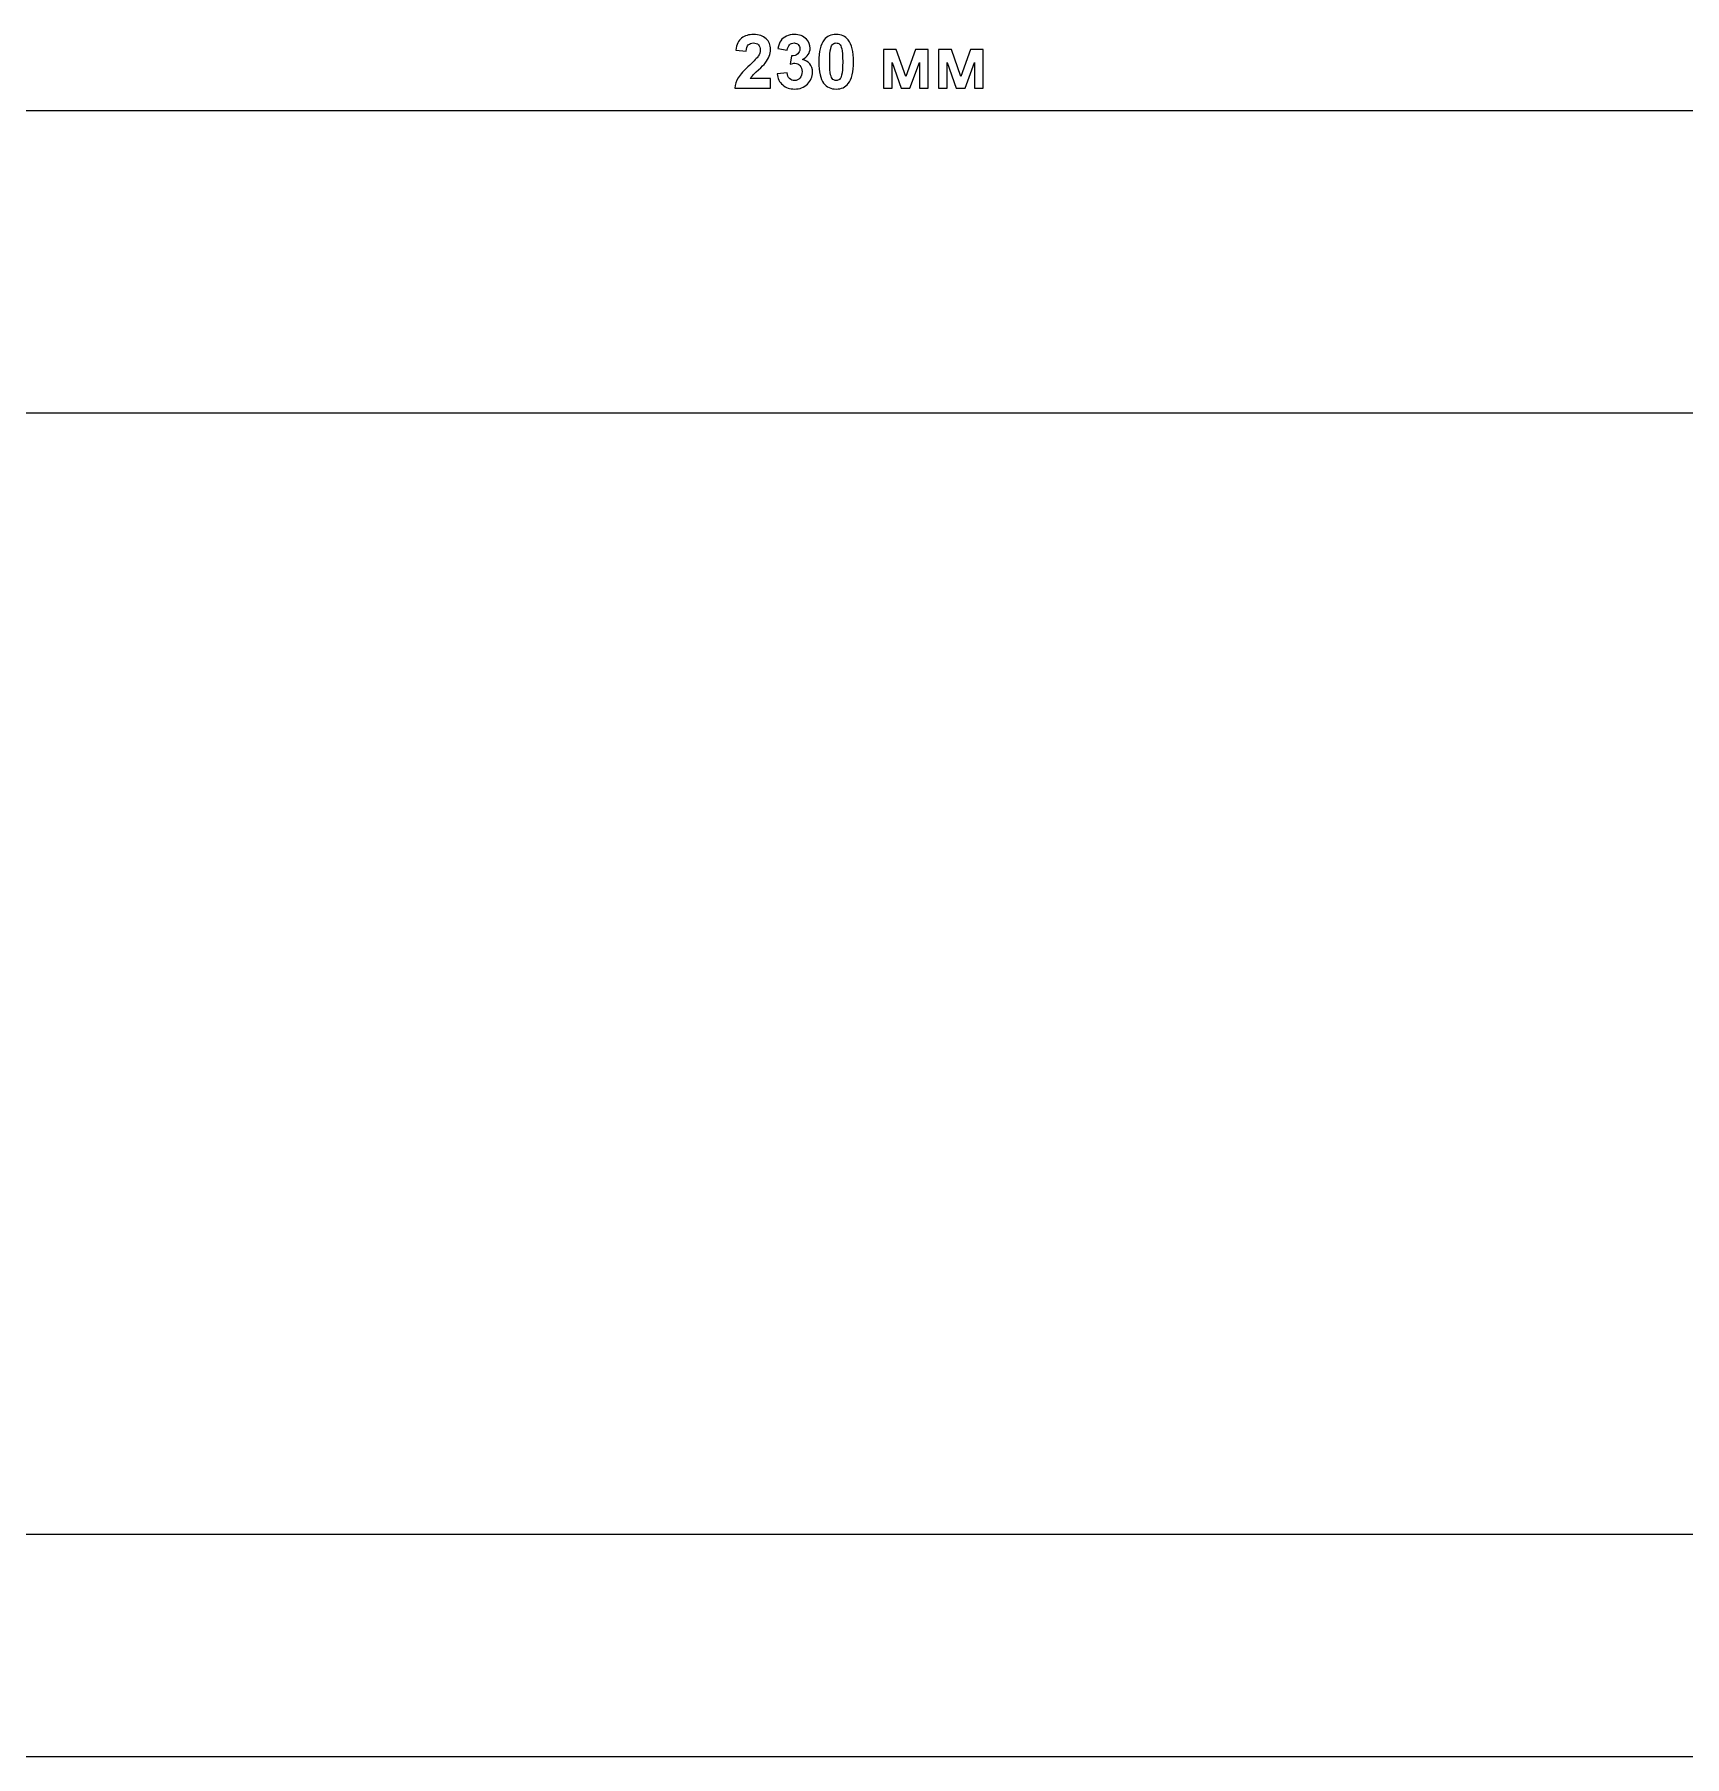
# Model space of a CAD drawing. Header units: centimetres. Extents: x -84 to 84, y -59 to 59.
# Drawn here: x -42.81 to -22.49, y -23.53 to -2.33 of the extents above; entities that cross this region are included whole.
import ezdxf

# ---------------------------------------------------------------- set-up
doc = ezdxf.new("R2010")
doc.units = ezdxf.units.CM
doc.header["$MEASUREMENT"] = 0
doc.layers.add('layer 1', color=7, linetype='Continuous')

msp = doc.modelspace()

# ---------------------------------------------------------------- linework, layer by layer
at = {"layer": 'layer 1', "color": 155}
for points, knots in [([(-33.74866, -2.87294), (-33.74866, -2.87294), (-33.74866, -2.98943), (-33.74866, -2.98943), (-33.74866, -2.98943), (-33.74866, -2.98943), (-34.18984, -2.98943), (-34.18984, -2.98943), (-34.18984, -2.98943), (-34.1851, -2.9451), (-34.17073, -2.90321), (-34.14688, -2.86362), (-34.14688, -2.86362), (-34.12304, -2.82402), (-34.0758, -2.77144), (-34.00548, -2.70586), (-34.00548, -2.70586), (-33.94876, -2.65296), (-33.91406, -2.61704), (-33.90122, -2.59824), (-33.90122, -2.59824), (-33.88395, -2.57225), (-33.87523, -2.54657), (-33.87523, -2.52104), (-33.87523, -2.52104), (-33.87523, -2.49291), (-33.88272, -2.47135), (-33.89786, -2.45622), (-33.89786, -2.45622), (-33.91284, -2.44109), (-33.93363, -2.43359), (-33.96008, -2.43359), (-33.96008, -2.43359), (-33.98637, -2.43359), (-34.00716, -2.44154), (-34.02275, -2.45744), (-34.02275, -2.45744), (-34.03819, -2.47319), (-34.04706, -2.49948), (-34.0495, -2.53632), (-34.0495, -2.53632), (-34.0495, -2.53632), (-34.17516, -2.52379), (-34.17516, -2.52379), (-34.17516, -2.52379), (-34.16767, -2.45439), (-34.14428, -2.40455), (-34.10484, -2.37428), (-34.10484, -2.37428), (-34.0654, -2.34417), (-34.01618, -2.32903), (-33.95702, -2.32903), (-33.95702, -2.32903), (-33.8922, -2.32903), (-33.8413, -2.34661), (-33.80415, -2.38162), (-33.80415, -2.38162), (-33.76715, -2.41663), (-33.74866, -2.46019), (-33.74866, -2.51232), (-33.74866, -2.51232), (-33.74866, -2.54198), (-33.75401, -2.57011), (-33.76456, -2.59701), (-33.76456, -2.59701), (-33.7751, -2.62376), (-33.79192, -2.65174), (-33.815, -2.68109), (-33.815, -2.68109), (-33.83014, -2.70066), (-33.85781, -2.72863), (-33.89755, -2.76517), (-33.89755, -2.76517), (-33.93745, -2.80171), (-33.96267, -2.82586), (-33.97322, -2.83794), (-33.97322, -2.83794), (-33.98392, -2.84986), (-33.99248, -2.86163), (-33.99906, -2.87294), (-33.99906, -2.87294), (-33.99906, -2.87294), (-33.74866, -2.87294), (-33.74866, -2.87294)], [0, 0, 0, 0, 0.04545455, 0.04545455, 0.04545455, 0.04545455, 0.09090909, 0.09090909, 0.09090909, 0.09090909, 0.13636364, 0.13636364, 0.13636364, 0.13636364, 0.18181818, 0.18181818, 0.18181818, 0.18181818, 0.22727273, 0.22727273, 0.22727273, 0.22727273, 0.27272727, 0.27272727, 0.27272727, 0.27272727, 0.31818182, 0.31818182, 0.31818182, 0.31818182, 0.36363636, 0.36363636, 0.36363636, 0.36363636, 0.40909091, 0.40909091, 0.40909091, 0.40909091, 0.45454545, 0.45454545, 0.45454545, 0.45454545, 0.5, 0.5, 0.5, 0.5, 0.54545455, 0.54545455, 0.54545455, 0.54545455, 0.59090909, 0.59090909, 0.59090909, 0.59090909, 0.63636364, 0.63636364, 0.63636364, 0.63636364, 0.68181818, 0.68181818, 0.68181818, 0.68181818, 0.72727273, 0.72727273, 0.72727273, 0.72727273, 0.77272727, 0.77272727, 0.77272727, 0.77272727, 0.81818182, 0.81818182, 0.81818182, 0.81818182, 0.86363636, 0.86363636, 0.86363636, 0.86363636, 0.90909091, 0.90909091, 0.90909091, 0.90909091, 1, 1, 1, 1]), ([(-33.66779, -2.81531), (-33.66779, -2.81531), (-33.5458, -2.80048), (-33.5458, -2.80048), (-33.5458, -2.80048), (-33.54197, -2.83167), (-33.53158, -2.85552), (-33.51461, -2.87203), (-33.51461, -2.87203), (-33.49764, -2.88854), (-33.47716, -2.89679), (-33.45316, -2.89679), (-33.45316, -2.89679), (-33.42732, -2.89679), (-33.40561, -2.88685), (-33.38788, -2.86713), (-33.38788, -2.86713), (-33.3703, -2.84741), (-33.36143, -2.82081), (-33.36143, -2.78718), (-33.36143, -2.78718), (-33.36143, -2.75554), (-33.36984, -2.73032), (-33.38681, -2.71182), (-33.38681, -2.71182), (-33.40378, -2.69332), (-33.42442, -2.684), (-33.44888, -2.684), (-33.44888, -2.684), (-33.46493, -2.684), (-33.48404, -2.68721), (-33.50635, -2.69347), (-33.50635, -2.69347), (-33.50635, -2.69347), (-33.49244, -2.59136), (-33.49244, -2.59136), (-33.49244, -2.59136), (-33.45851, -2.59227), (-33.43267, -2.58478), (-33.41479, -2.56904), (-33.41479, -2.56904), (-33.3969, -2.55344), (-33.38803, -2.5325), (-33.38803, -2.50636), (-33.38803, -2.50636), (-33.38803, -2.48419), (-33.39461, -2.46661), (-33.40775, -2.45331), (-33.40775, -2.45331), (-33.4209, -2.44017), (-33.43833, -2.43359), (-33.46019, -2.43359), (-33.46019, -2.43359), (-33.48174, -2.43359), (-33.50009, -2.44109), (-33.51522, -2.45607), (-33.51522, -2.45607), (-33.53051, -2.47105), (-33.53968, -2.49291), (-33.54304, -2.52165), (-33.54304, -2.52165), (-33.54304, -2.52165), (-33.65861, -2.50193), (-33.65861, -2.50193), (-33.65861, -2.50193), (-33.65051, -2.46188), (-33.63843, -2.42993), (-33.62208, -2.40593), (-33.62208, -2.40593), (-33.60587, -2.38208), (-33.5831, -2.36327), (-33.55405, -2.34952), (-33.55405, -2.34952), (-33.52501, -2.33591), (-33.49229, -2.32903), (-33.45621, -2.32903), (-33.45621, -2.32903), (-33.39445, -2.32903), (-33.34492, -2.34875), (-33.30762, -2.38835), (-33.30762, -2.38835), (-33.2769, -2.42075), (-33.26146, -2.45744), (-33.26146, -2.49826), (-33.26146, -2.49826), (-33.26146, -2.55604), (-33.29295, -2.60236), (-33.35608, -2.63676), (-33.35608, -2.63676), (-33.31848, -2.64486), (-33.28852, -2.6629), (-33.26589, -2.69103), (-33.26589, -2.69103), (-33.24342, -2.71916), (-33.23211, -2.75309), (-33.23211, -2.79284), (-33.23211, -2.79284), (-33.23211, -2.85047), (-33.2532, -2.8997), (-33.29524, -2.94036), (-33.29524, -2.94036), (-33.33728, -2.98102), (-33.38956, -3.00135), (-33.45224, -3.00135), (-33.45224, -3.00135), (-33.51155, -3.00135), (-33.56078, -2.98423), (-33.59976, -2.94984), (-33.59976, -2.94984), (-33.63889, -2.91559), (-33.66152, -2.8708), (-33.66779, -2.81531)], [0, 0, 0, 0, 0.03448276, 0.03448276, 0.03448276, 0.03448276, 0.06896552, 0.06896552, 0.06896552, 0.06896552, 0.10344828, 0.10344828, 0.10344828, 0.10344828, 0.13793103, 0.13793103, 0.13793103, 0.13793103, 0.17241379, 0.17241379, 0.17241379, 0.17241379, 0.20689655, 0.20689655, 0.20689655, 0.20689655, 0.24137931, 0.24137931, 0.24137931, 0.24137931, 0.27586207, 0.27586207, 0.27586207, 0.27586207, 0.31034483, 0.31034483, 0.31034483, 0.31034483, 0.34482759, 0.34482759, 0.34482759, 0.34482759, 0.37931034, 0.37931034, 0.37931034, 0.37931034, 0.4137931, 0.4137931, 0.4137931, 0.4137931, 0.44827586, 0.44827586, 0.44827586, 0.44827586, 0.48275862, 0.48275862, 0.48275862, 0.48275862, 0.51724138, 0.51724138, 0.51724138, 0.51724138, 0.55172414, 0.55172414, 0.55172414, 0.55172414, 0.5862069, 0.5862069, 0.5862069, 0.5862069, 0.62068966, 0.62068966, 0.62068966, 0.62068966, 0.65517241, 0.65517241, 0.65517241, 0.65517241, 0.68965517, 0.68965517, 0.68965517, 0.68965517, 0.72413793, 0.72413793, 0.72413793, 0.72413793, 0.75862069, 0.75862069, 0.75862069, 0.75862069, 0.79310345, 0.79310345, 0.79310345, 0.79310345, 0.82758621, 0.82758621, 0.82758621, 0.82758621, 0.86206897, 0.86206897, 0.86206897, 0.86206897, 0.89655172, 0.89655172, 0.89655172, 0.89655172, 0.93103448, 0.93103448, 0.93103448, 0.93103448, 1, 1, 1, 1]), ([(-32.94073, -2.32903), (-32.87714, -2.32903), (-32.82746, -2.35181), (-32.79153, -2.39736), (-32.79153, -2.39736), (-32.74888, -2.45117), (-32.72748, -2.5406), (-32.72748, -2.66535), (-32.72748, -2.66535), (-32.72748, -2.78993), (-32.74903, -2.87952), (-32.79199, -2.93394), (-32.79199, -2.93394), (-32.82761, -2.97888), (-32.87714, -3.00135), (-32.94073, -3.00135), (-32.94073, -3.00135), (-33.00463, -3.00135), (-33.05615, -2.97674), (-33.09528, -2.92752), (-33.09528, -2.92752), (-33.13442, -2.87829), (-33.15399, -2.79039), (-33.15399, -2.66412), (-33.15399, -2.66412), (-33.15399, -2.54015), (-33.13243, -2.45087), (-33.08948, -2.39645), (-33.08948, -2.39645), (-33.05386, -2.3515), (-33.00433, -2.32903), (-32.94073, -2.32903)], [0, 0, 0, 0, 0.11111111, 0.11111111, 0.11111111, 0.11111111, 0.22222222, 0.22222222, 0.22222222, 0.22222222, 0.33333333, 0.33333333, 0.33333333, 0.33333333, 0.44444444, 0.44444444, 0.44444444, 0.44444444, 0.55555556, 0.55555556, 0.55555556, 0.55555556, 0.66666667, 0.66666667, 0.66666667, 0.66666667, 0.77777778, 0.77777778, 0.77777778, 0.77777778, 1, 1, 1, 1]), ([(-32.94073, -2.43359), (-32.95571, -2.43359), (-32.96917, -2.43849), (-32.98079, -2.44827), (-32.98079, -2.44827), (-32.99256, -2.4579), (-33.00173, -2.47533), (-33.00815, -2.50055), (-33.00815, -2.50055), (-33.01671, -2.53311), (-33.02099, -2.58815), (-33.02099, -2.66535), (-33.02099, -2.66535), (-33.02099, -2.7427), (-33.01717, -2.79574), (-33.00952, -2.82464), (-33.00952, -2.82464), (-33.00188, -2.85353), (-32.99225, -2.87279), (-32.98063, -2.88242), (-32.98063, -2.88242), (-32.96901, -2.89205), (-32.95571, -2.89679), (-32.94073, -2.89679), (-32.94073, -2.89679), (-32.92575, -2.89679), (-32.9123, -2.8919), (-32.90053, -2.88212), (-32.90053, -2.88212), (-32.88891, -2.87248), (-32.87974, -2.85506), (-32.87332, -2.82983), (-32.87332, -2.82983), (-32.86476, -2.79758), (-32.86048, -2.7427), (-32.86048, -2.66535), (-32.86048, -2.66535), (-32.86048, -2.58815), (-32.8643, -2.5351), (-32.87194, -2.50621), (-32.87194, -2.50621), (-32.87959, -2.47732), (-32.88922, -2.4579), (-32.90083, -2.44827), (-32.90083, -2.44827), (-32.91245, -2.43849), (-32.92575, -2.43359), (-32.94073, -2.43359)], [0, 0, 0, 0, 0.07692308, 0.07692308, 0.07692308, 0.07692308, 0.15384615, 0.15384615, 0.15384615, 0.15384615, 0.23076923, 0.23076923, 0.23076923, 0.23076923, 0.30769231, 0.30769231, 0.30769231, 0.30769231, 0.38461538, 0.38461538, 0.38461538, 0.38461538, 0.46153846, 0.46153846, 0.46153846, 0.46153846, 0.53846154, 0.53846154, 0.53846154, 0.53846154, 0.61538462, 0.61538462, 0.61538462, 0.61538462, 0.69230769, 0.69230769, 0.69230769, 0.69230769, 0.76923077, 0.76923077, 0.76923077, 0.76923077, 0.84615385, 0.84615385, 0.84615385, 0.84615385, 1, 1, 1, 1]), ([(-32.35784, -2.51339), (-32.35784, -2.51339), (-32.201, -2.51339), (-32.201, -2.51339), (-32.201, -2.51339), (-32.201, -2.51339), (-32.08405, -2.84512), (-32.08405, -2.84512), (-32.08405, -2.84512), (-32.08405, -2.84512), (-31.96512, -2.51339), (-31.96512, -2.51339), (-31.96512, -2.51339), (-31.96512, -2.51339), (-31.80934, -2.51339), (-31.80934, -2.51339), (-31.80934, -2.51339), (-31.80934, -2.51339), (-31.80934, -2.98943), (-31.80934, -2.98943), (-31.80934, -2.98943), (-31.80934, -2.98943), (-31.91666, -2.98943), (-31.91666, -2.98943), (-31.91666, -2.98943), (-31.91666, -2.98943), (-31.91666, -2.67605), (-31.91666, -2.67605), (-31.91666, -2.67605), (-31.91666, -2.67605), (-32.03192, -2.98943), (-32.03192, -2.98943), (-32.03192, -2.98943), (-32.03192, -2.98943), (-32.14, -2.98943), (-32.14, -2.98943), (-32.14, -2.98943), (-32.14, -2.98943), (-32.25053, -2.67605), (-32.25053, -2.67605), (-32.25053, -2.67605), (-32.25053, -2.67605), (-32.25053, -2.98943), (-32.25053, -2.98943), (-32.25053, -2.98943), (-32.25053, -2.98943), (-32.35784, -2.98943), (-32.35784, -2.98943), (-32.35784, -2.98943), (-32.35784, -2.98943), (-32.35784, -2.51339), (-32.35784, -2.51339)], [0, 0, 0, 0, 0.07142857, 0.07142857, 0.07142857, 0.07142857, 0.14285714, 0.14285714, 0.14285714, 0.14285714, 0.21428571, 0.21428571, 0.21428571, 0.21428571, 0.28571429, 0.28571429, 0.28571429, 0.28571429, 0.35714286, 0.35714286, 0.35714286, 0.35714286, 0.42857143, 0.42857143, 0.42857143, 0.42857143, 0.5, 0.5, 0.5, 0.5, 0.57142857, 0.57142857, 0.57142857, 0.57142857, 0.64285714, 0.64285714, 0.64285714, 0.64285714, 0.71428571, 0.71428571, 0.71428571, 0.71428571, 0.78571429, 0.78571429, 0.78571429, 0.78571429, 0.85714286, 0.85714286, 0.85714286, 0.85714286, 1, 1, 1, 1]), ([(-31.6794, -2.51339), (-31.6794, -2.51339), (-31.52256, -2.51339), (-31.52256, -2.51339), (-31.52256, -2.51339), (-31.52256, -2.51339), (-31.40561, -2.84512), (-31.40561, -2.84512), (-31.40561, -2.84512), (-31.40561, -2.84512), (-31.28668, -2.51339), (-31.28668, -2.51339), (-31.28668, -2.51339), (-31.28668, -2.51339), (-31.1309, -2.51339), (-31.1309, -2.51339), (-31.1309, -2.51339), (-31.1309, -2.51339), (-31.1309, -2.98943), (-31.1309, -2.98943), (-31.1309, -2.98943), (-31.1309, -2.98943), (-31.23822, -2.98943), (-31.23822, -2.98943), (-31.23822, -2.98943), (-31.23822, -2.98943), (-31.23822, -2.67605), (-31.23822, -2.67605), (-31.23822, -2.67605), (-31.23822, -2.67605), (-31.35348, -2.98943), (-31.35348, -2.98943), (-31.35348, -2.98943), (-31.35348, -2.98943), (-31.46156, -2.98943), (-31.46156, -2.98943), (-31.46156, -2.98943), (-31.46156, -2.98943), (-31.57209, -2.67605), (-31.57209, -2.67605), (-31.57209, -2.67605), (-31.57209, -2.67605), (-31.57209, -2.98943), (-31.57209, -2.98943), (-31.57209, -2.98943), (-31.57209, -2.98943), (-31.6794, -2.98943), (-31.6794, -2.98943), (-31.6794, -2.98943), (-31.6794, -2.98943), (-31.6794, -2.51339), (-31.6794, -2.51339)], [0, 0, 0, 0, 0.07142857, 0.07142857, 0.07142857, 0.07142857, 0.14285714, 0.14285714, 0.14285714, 0.14285714, 0.21428571, 0.21428571, 0.21428571, 0.21428571, 0.28571429, 0.28571429, 0.28571429, 0.28571429, 0.35714286, 0.35714286, 0.35714286, 0.35714286, 0.42857143, 0.42857143, 0.42857143, 0.42857143, 0.5, 0.5, 0.5, 0.5, 0.57142857, 0.57142857, 0.57142857, 0.57142857, 0.64285714, 0.64285714, 0.64285714, 0.64285714, 0.71428571, 0.71428571, 0.71428571, 0.71428571, 0.78571429, 0.78571429, 0.78571429, 0.78571429, 0.85714286, 0.85714286, 0.85714286, 0.85714286, 1, 1, 1, 1])]:
    msp.add_open_spline(points, degree=3, knots=knots, dxfattribs=at)
at = {"layer": 'layer 1', "color": 155, "lineweight": 9}
for points in [[(-21.1833, -3.26922), (-21.1833, -3.26922), (-44.1833, -3.26922), (-44.1833, -3.26922)], [(-74.18329, -23.53066), (-74.18329, -23.53066), (75.81671, -23.53066), (75.81671, -23.53066)]]:
    msp.add_open_spline(points, degree=3, dxfattribs=at)
at = {"layer": 'layer 1', "color": 254, "lineweight": 20}
msp.add_open_spline([(-73.40827, -6.99134), (-73.40827, -6.99134), (75.04169, -6.99134), (75.04169, -6.99134), (75.04169, -6.99134), (75.46796, -6.99134), (75.81671, -7.34009), (75.81671, -7.76637), (75.81671, -7.76637), (75.81671, -7.76637), (75.81671, -20.01632), (75.81671, -20.01632), (75.81671, -20.01632), (75.81671, -20.44259), (75.46796, -20.79134), (75.04169, -20.79134), (75.04169, -20.79134), (75.04169, -20.79134), (-73.40827, -20.79134), (-73.40827, -20.79134), (-73.40827, -20.79134), (-73.83455, -20.79134), (-74.18329, -20.44259), (-74.18329, -20.01632), (-74.18329, -20.01632), (-74.18329, -20.01632), (-74.18329, -7.76637), (-74.18329, -7.76637), (-74.18329, -7.76637), (-74.18329, -7.34009), (-73.83455, -6.99134), (-73.40827, -6.99134)], degree=3, knots=[0, 0, 0, 0, 0.11111111, 0.11111111, 0.11111111, 0.11111111, 0.22222222, 0.22222222, 0.22222222, 0.22222222, 0.33333333, 0.33333333, 0.33333333, 0.33333333, 0.44444444, 0.44444444, 0.44444444, 0.44444444, 0.55555556, 0.55555556, 0.55555556, 0.55555556, 0.66666667, 0.66666667, 0.66666667, 0.66666667, 0.77777778, 0.77777778, 0.77777778, 0.77777778, 1, 1, 1, 1], dxfattribs=at)

doc.saveas('drawing.dxf')
